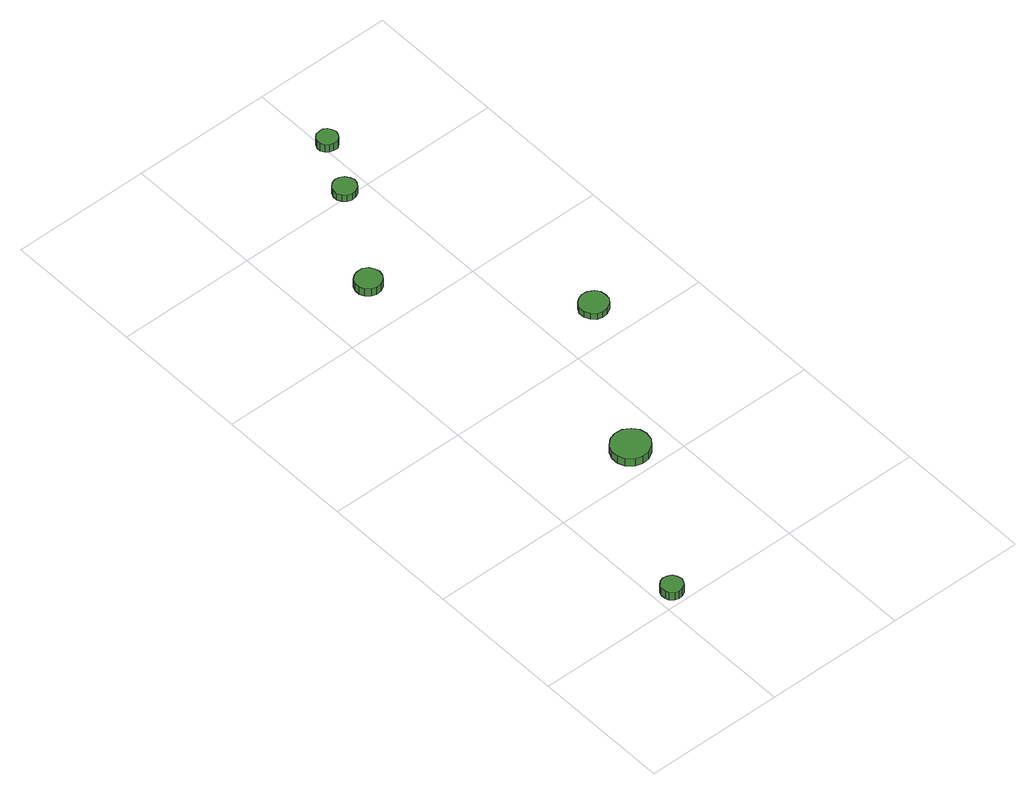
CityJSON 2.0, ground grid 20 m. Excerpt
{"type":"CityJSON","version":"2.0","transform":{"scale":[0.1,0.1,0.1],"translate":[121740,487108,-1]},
"CityObjects":{
"tree1":{"type":"SolitaryVegetationObject","attributes":{"function":"something"},"geometry":[{"type":"MultiSurface","lod":"1","boundaries":[[[0,1,2,3,4,5,6,7,8,9,10,11,12,13,14]],[[15,16,17,18,19,20,21,22,23,24,25,26,27,28,29]],[[0,29,28,1]],[[1,28,27,2]],[[2,27,26,3]],[[3,26,25,4]],[[4,25,24,5]],[[5,24,23,6]],[[6,23,22,7]],[[7,22,21,8]],[[8,21,20,9]],[[9,20,19,10]],[[10,19,18,11]],[[11,18,17,12]],[[12,17,16,13]],[[13,16,15,14]],[[14,15,29,0]]]}]},
"tree2":{"type":"SolitaryVegetationObject","attributes":{"function":"something"},"geometry":[{"type":"MultiSurface","lod":"1","boundaries":[[[30,31,32,33,34,35,36,37,38,39,40,41,42,43,44]],[[45,46,47,48,49,50,51,52,53,54,55,56,57,58,59]],[[30,59,58,31]],[[31,58,57,32]],[[32,57,56,33]],[[33,56,55,34]],[[34,55,54,35]],[[35,54,53,36]],[[36,53,52,37]],[[37,52,51,38]],[[38,51,50,39]],[[39,50,49,40]],[[40,49,48,41]],[[41,48,47,42]],[[42,47,46,43]],[[43,46,45,44]],[[44,45,59,30]]]}]},
"tree3":{"type":"SolitaryVegetationObject","attributes":{"function":"something"},"geometry":[{"type":"MultiSurface","lod":"1","boundaries":[[[60,61,62,63,64,65,66,67,68,69,70,71,72,73,74]],[[75,76,77,78,79,80,81,82,83,84,85,86,87,88,89]],[[60,89,88,61]],[[61,88,87,62]],[[62,87,86,63]],[[63,86,85,64]],[[64,85,84,65]],[[65,84,83,66]],[[66,83,82,67]],[[67,82,81,68]],[[68,81,80,69]],[[69,80,79,70]],[[70,79,78,71]],[[71,78,77,72]],[[72,77,76,73]],[[73,76,75,74]],[[74,75,89,60]]]}]},
"tree4":{"type":"SolitaryVegetationObject","attributes":{"function":"something"},"geometry":[{"type":"MultiSurface","lod":"1","boundaries":[[[90,91,92,93,94,95,96,97,98,99,100,101,102,103,104]],[[105,106,107,108,109,110,111,112,113,114,115,116,117,118,119]],[[90,119,118,91]],[[91,118,117,92]],[[92,117,116,93]],[[93,116,115,94]],[[94,115,114,95]],[[95,114,113,96]],[[96,113,112,97]],[[97,112,111,98]],[[98,111,110,99]],[[99,110,109,100]],[[100,109,108,101]],[[101,108,107,102]],[[102,107,106,103]],[[103,106,105,104]],[[104,105,119,90]]]}]},
"tree5":{"type":"SolitaryVegetationObject","attributes":{"function":"something"},"geometry":[{"type":"MultiSurface","lod":"1","boundaries":[[[120,121,122,123,124,125,126,127,128,129,130,131,132,133,134]],[[135,136,137,138,139,140,141,142,143,144,145,146,147,148,149]],[[120,149,148,121]],[[121,148,147,122]],[[122,147,146,123]],[[123,146,145,124]],[[124,145,144,125]],[[125,144,143,126]],[[126,143,142,127]],[[127,142,141,128]],[[128,141,140,129]],[[129,140,139,130]],[[130,139,138,131]],[[131,138,137,132]],[[132,137,136,133]],[[133,136,135,134]],[[134,135,149,120]]]}]},
"tree6":{"type":"SolitaryVegetationObject","attributes":{"function":"something"},"geometry":[{"type":"MultiSurface","lod":"1","boundaries":[[[150,151,152,153,154,155,156,157,158,159,160,161,162,163,164]],[[165,166,167,168,169,170,171,172,173,174,175,176,177,178,179]],[[150,179,178,151]],[[151,178,177,152]],[[152,177,176,153]],[[153,176,175,154]],[[154,175,174,155]],[[155,174,173,156]],[[156,173,172,157]],[[157,172,171,158]],[[158,171,170,159]],[[159,170,169,160]],[[160,169,168,161]],[[161,168,167,162]],[[162,167,166,163]],[[163,166,165,164]],[[164,165,179,150]]]}]}
},
"vertices":[
[36,17,24],[34,24,24],[31,29,24],[25,32,24],[19,33,24],[13,31,24],[8,26,24],[6,21,24],[6,14,24],[8,8,24],[13,4,24],[19,2,24],[25,3,24],[31,6,24],[34,11,24],[34,11,11],[31,6,11],[25,3,11],[19,2,11],[13,4,11],[8,8,11],[6,14,11],[6,21,11],[8,26,11],[13,31,11],[19,33,11],[25,32,11],[31,29,11],[34,24,11],[36,17,11],
[168,234,24],[166,244,24],[159,253,24],[149,259,24],[138,260,24],[128,257,24],[119,249,24],[115,239,24],[115,228,24],[119,218,24],[128,210,24],[138,207,24],[149,208,24],[159,214,24],[166,223,24],[166,223,11],[159,214,11],[149,208,11],[138,207,11],[128,210,11],[119,218,11],[115,228,11],[115,239,11],[119,249,11],[128,257,11],[138,260,11],[149,259,11],[159,253,11],[166,244,11],[168,234,11],
[105,668,18],[103,675,18],[99,682,18],[92,686,18],[84,686,18],[77,684,18],[71,679,18],[68,672,18],[68,664,18],[71,657,18],[77,652,18],[84,649,18],[92,650,18],[99,654,18],[103,660,18],[103,660,5],[99,654,5],[92,650,5],[84,649,5],[77,652,5],[71,657,5],[68,664,5],[68,672,5],[71,679,5],[77,684,5],[84,686,5],[92,686,5],[99,682,5],[103,675,5],[105,668,5],
[292,453,16],[291,461,16],[286,468,16],[278,472,16],[270,473,16],[262,470,16],[256,465,16],[252,457,16],[252,449,16],[256,441,16],[262,435,16],[270,433,16],[278,434,16],[286,438,16],[291,445,16],[291,445,6],[286,438,6],[278,434,6],[270,433,6],[262,435,6],[256,441,6],[252,449,6],[252,457,6],[256,465,6],[262,470,6],[270,473,6],[278,472,6],[286,468,6],[291,461,6],[292,453,6],
[187,809,16],[185,815,16],[181,821,16],[175,824,16],[168,825,16],[162,823,16],[157,818,16],[154,812,16],[154,805,16],[157,799,16],[162,794,16],[168,792,16],[175,793,16],[181,796,16],[185,802,16],[185,802,5],[181,796,5],[175,793,5],[168,792,5],[162,794,5],[157,799,5],[154,805,5],[154,812,5],[157,818,5],[162,823,5],[168,825,5],[175,824,5],[181,821,5],[185,815,5],[187,809,5],
[223,885,18],[221,891,18],[218,896,18],[213,899,18],[207,899,18],[201,898,18],[197,894,18],[194,888,18],[194,882,18],[197,877,18],[201,873,18],[207,871,18],[213,871,18],[218,874,18],[221,879,18],[221,879,5],[218,874,5],[213,871,5],[207,871,5],[201,873,5],[197,877,5],[194,882,5],[194,888,5],[197,894,5],[201,898,5],[207,899,5],[213,899,5],[218,896,5],[221,891,5],[223,885,5]
]}
